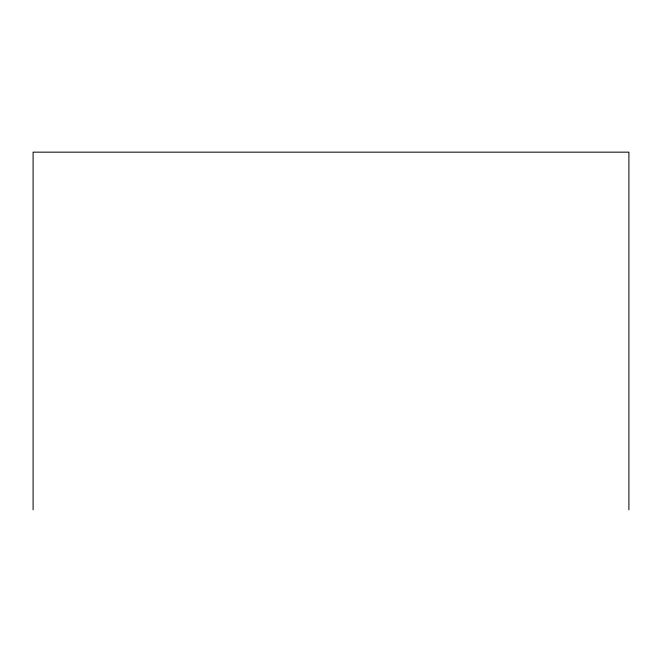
<?xml version="1.0" encoding="UTF-8"?>
<svg xmlns="http://www.w3.org/2000/svg" width="662" height="662" viewBox="0 0 662 662"><rect width="100%" height="100%" fill="white"/><g stroke="black" fill="none" stroke-linecap="round" stroke-linejoin="round"><path stroke-width="0.99" d="M628.9 509.839L628.9 152.161L33.1 152.161L33.1 509.839"/></g></svg>
